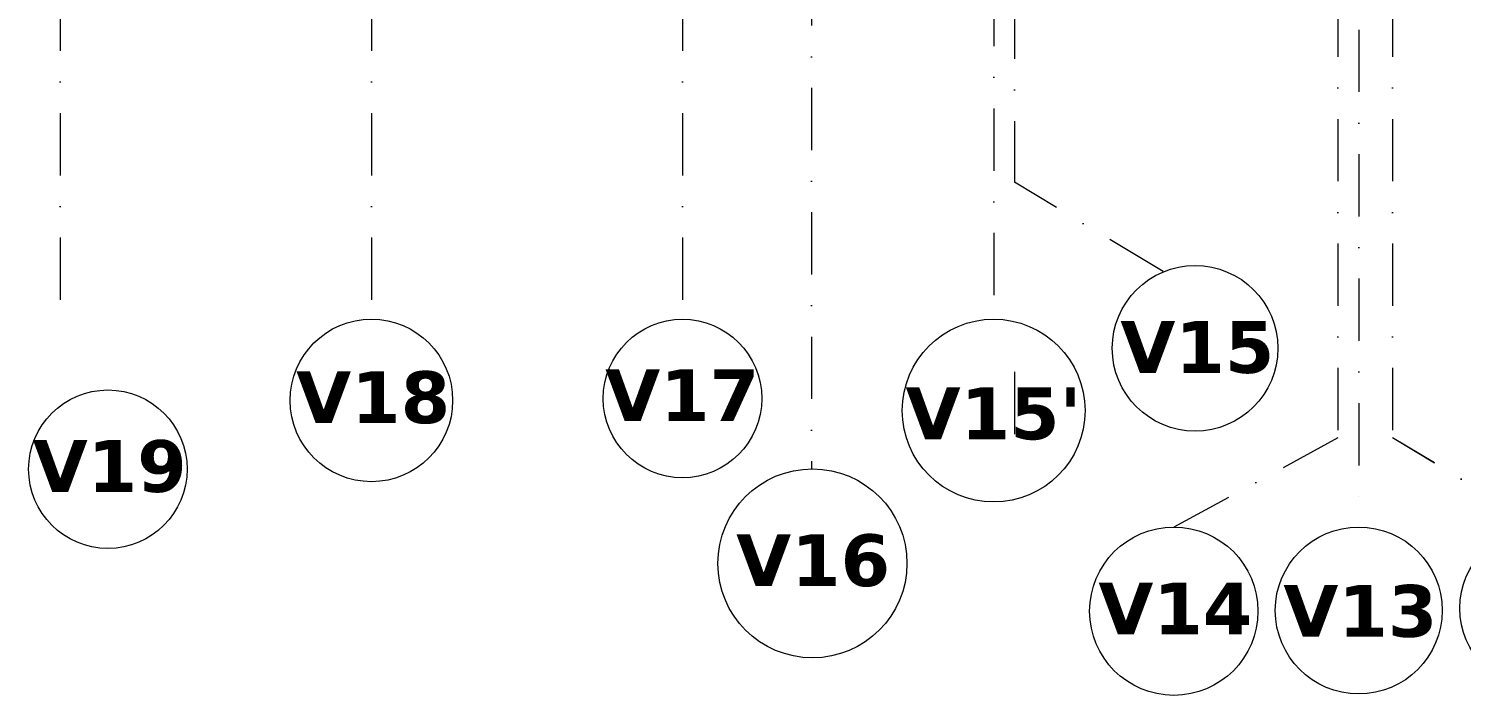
# Model space of a CAD drawing. Header units: millimetres. Extents: x -3092155 to 4513934, y -12317808 to 1850003.
# Drawn here: x -419729 to -405915, y -5588056 to -5581627 of the extents above; entities that cross this region are included whole.
import ezdxf

# ---------------------------------------------------------------- set-up
doc = ezdxf.new("R2010")
doc.units = ezdxf.units.MM
doc.header["$LTSCALE"] = 2
doc.header["$MEASUREMENT"] = 0
doc.linetypes.add('DASHDOT', pattern=[1, 0.5, -0.25, 0, -0.25])
doc.layers.add('GRID', color=251, linetype='DASHDOT', lineweight=5)
doc.layers.add('ST TEXT', color=251, linetype='DASHDOT', lineweight=5)
doc.styles.add('style2', font='verdana.ttf')

msp = doc.modelspace()

# ---------------------------------------------------------------- linework, layer by layer
at = {"layer": 'GRID', "color": 5, "ltscale": 600}
for p, q in [((-406903.9, -5497630.3), (-406903.9, -5586432.3)), ((-412181.3, -5498190.6), (-412181.3, -5585871.9)), ((-407103.9, -5498491.3), (-407103.9, -5585573.6)), ((-406578.9, -5498491.5), (-406578.9, -5585571)), ((-419423.9, -5499634.4), (-419423.9, -5584428.2)), ((-416423.9, -5499634.4), (-416423.9, -5584428.2)), ((-413423.9, -5499634.4), (-413423.9, -5584428.2)), ((-410423.9, -5499589.4), (-410423.9, -5584428)), ((-410223.5, -5500911.1), (-410223.5, -5583106.3)), ((-408788.9, -5583967.6), (-410223.5, -5583106.3)), ((-410223.5, -5584935.5), (-410223.5, -5585592.6)), ((-407103.9, -5585573.6), (-408686.9, -5586434.6)), ((-405144.4, -5586432.3), (-406578.9, -5585571)), ((-405144.4, -5586434.6), (-406578.9, -5585573.3))]:
    msp.add_line(p, q, dxfattribs=at)
at = {"layer": 'ST TEXT', "linetype": 'ByBlock', "ltscale": 1200}
for centre, radius in [((-408481.9, -5584709.3), 798.6), ((-416423.9, -5585211.8), 783.6), ((-413423.9, -5585192.8), 764.6), ((-410423.9, -5585309.6), 881.5), ((-418964.4, -5585874.9), 764.2), ((-412171.3, -5586783.2), 911.4), ((-408686.9, -5587243.9), 811.6), ((-406903.9, -5587237.2), 804.9), ((-405144.4, -5587216.3), 784)]:
    msp.add_circle(centre, radius, dxfattribs=at)

# ---------------------------------------------------------------- texts
at = {"layer": 'ST TEXT', "ltscale": 0.1, "char_height": 450, "attachment_point": 5, "style": 'style2'}
for s, insert in [('{\\fVerdana|b1|i0|c0|p34;\\H1.1111x;V15}', (-408460.2, -5584700.8)), ('{\\fVerdana|b1|i0|c0|p34;\\H1.1111x;V18}', (-416406.8, -5585185.6)), ('{\\fVerdana|b1|i0|c0|p34;\\H1.1111x;V17}', (-413427.3, -5585161.5)), ("{\\fVerdana|b1|i0|c0|p34;\\H1.111x;V15'}", (-410426.1, -5585341.3)), ('{\\fVerdana|b1|i0|c0|p34;\\H1.1111x;V19}', (-418947.1, -5585848.7)), ('{\\fVerdana|b1|i0|c0|p34;\\H1.1111x;V16}', (-412164.6, -5586757)), ('{\\fVerdana|b1|i0|c0|p34;\\H1.1111x;V14}', (-408672.1, -5587217.7)), ('{\\fVerdana|b1|i0|c0|p34;\\H1.1111x;V13}', (-406888.2, -5587246.1))]:
    msp.add_mtext(s, dxfattribs=dict(at, insert=insert))

doc.saveas('drawing.dxf')
